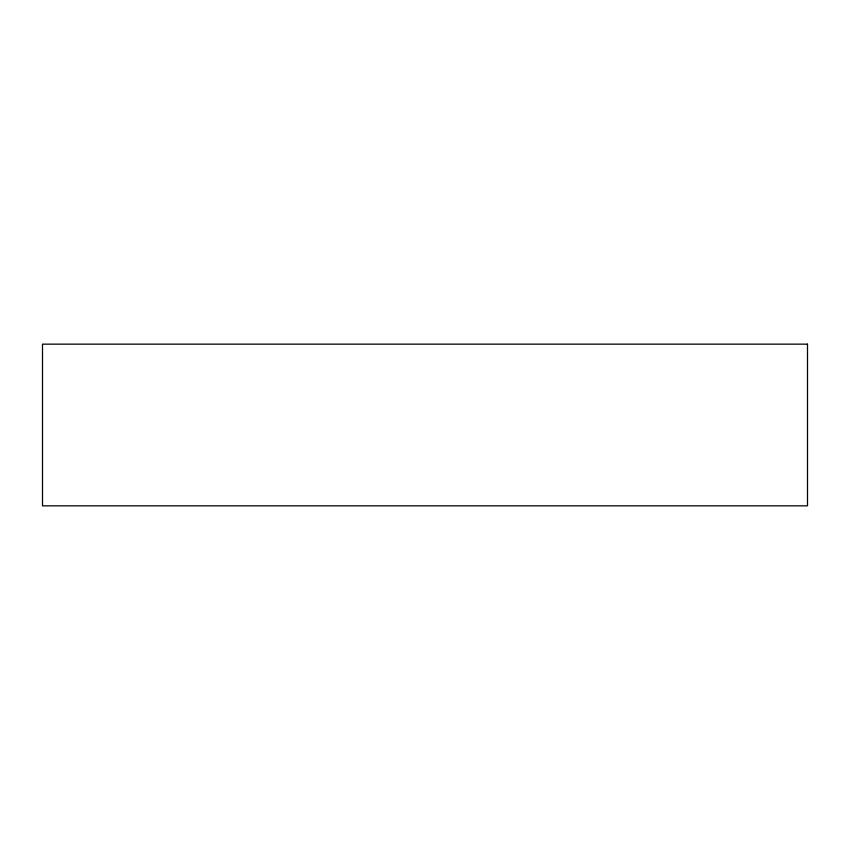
<?xml version="1.0" encoding="UTF-8"?>
<svg xmlns="http://www.w3.org/2000/svg" width="850" height="850" viewBox="0 0 850 850"><rect width="100%" height="100%" fill="white"/><g stroke="black" fill="none" stroke-linecap="round" stroke-linejoin="round"><path stroke-width="1.27" d="M807.5 344.154L42.5 344.154L42.5 505.846L807.5 505.846L807.5 344.154"/></g></svg>
